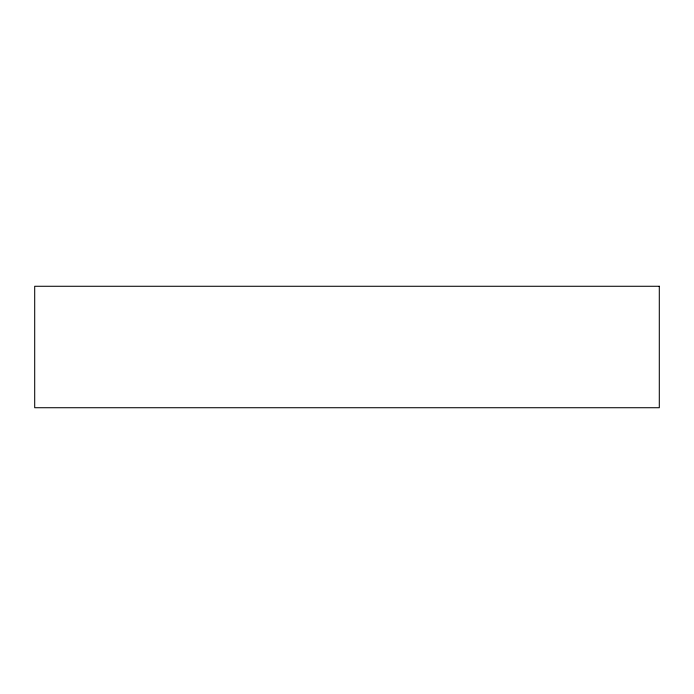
<?xml version="1.0" encoding="UTF-8"?>
<svg xmlns="http://www.w3.org/2000/svg" width="694" height="694" viewBox="0 0 694 694"><rect width="100%" height="100%" fill="white"/><g stroke="black" fill="none" stroke-linecap="round" stroke-linejoin="round"><path stroke-width="1.04" d="M659.3 286.275L34.7 286.275L34.7 407.725L659.3 407.725L659.3 286.275"/></g></svg>
